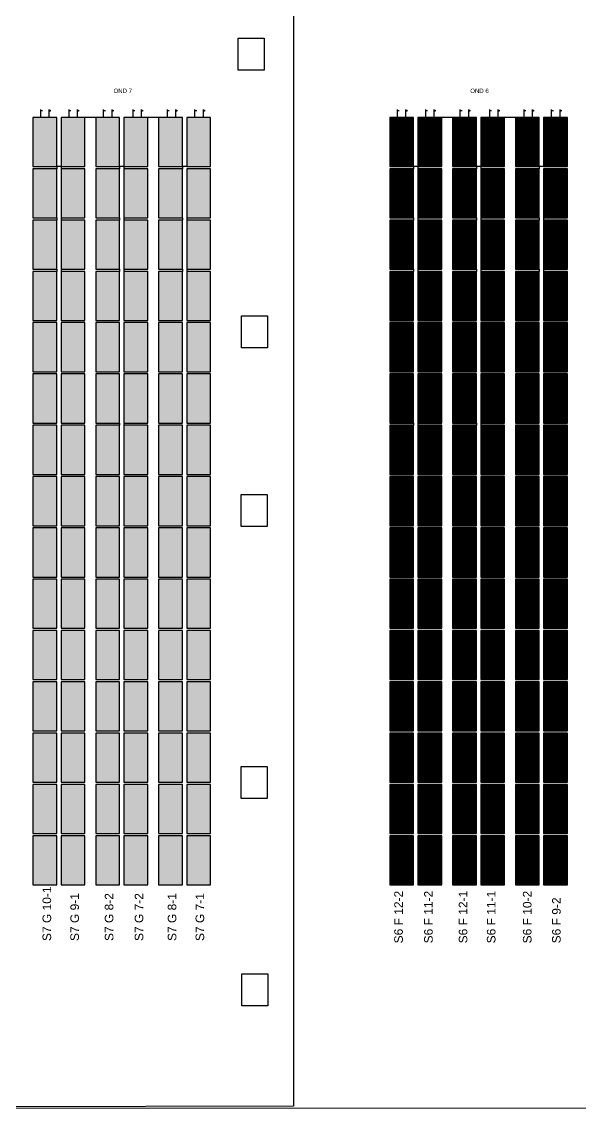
# Model space of a CAD drawing. Header units: inches. Extents: x 38 to 634, y 49 to 167.
# Drawn here: x 285 to 310.8, y 49.8 to 100 of the extents above; entities that cross this region are included whole.
import ezdxf

# ---------------------------------------------------------------- set-up
doc = ezdxf.new("R2010")
doc.units = ezdxf.units.IN
doc.header["$MEASUREMENT"] = 0
doc.styles.get("Standard").update_dxf_attribs({"font": 'arial.ttf'})

msp = doc.modelspace()

# ---------------------------------------------------------------- hatches: boundary and pattern name
at = {"true_color": 0xa953a0}
h = msp.add_hatch(dxfattribs=at)
h.set_pattern_fill('BRICK', color=215)
h.paths.add_polyline_path([(286.616, 95.576), (285.516, 95.576), (285.516, 93.306), (286.616, 93.306)])
h.paths.add_polyline_path([(286.616, 93.206), (285.516, 93.206), (285.516, 90.936), (286.616, 90.936)])
h.paths.add_polyline_path([(286.616, 90.836), (285.516, 90.836), (285.516, 88.566), (286.616, 88.566)])
h.paths.add_polyline_path([(286.616, 88.466), (285.516, 88.466), (285.516, 86.196), (286.616, 86.196)])
h.paths.add_polyline_path([(286.616, 86.096), (285.516, 86.096), (285.516, 83.826), (286.616, 83.826)])
h.paths.add_polyline_path([(286.616, 83.726), (285.516, 83.726), (285.516, 81.456), (286.616, 81.456)])
h.paths.add_polyline_path([(286.616, 81.356), (285.516, 81.356), (285.516, 79.086), (286.616, 79.086)])
h.paths.add_polyline_path([(286.616, 78.986), (285.516, 78.986), (285.516, 76.716), (286.616, 76.716)])
h.paths.add_polyline_path([(286.616, 76.616), (285.516, 76.616), (285.516, 74.346), (286.616, 74.346)])
h.paths.add_polyline_path([(286.616, 74.246), (285.516, 74.246), (285.516, 71.976), (286.616, 71.976)])
h.paths.add_polyline_path([(286.616, 71.876), (285.516, 71.876), (285.516, 69.606), (286.616, 69.606)])
h.paths.add_polyline_path([(286.616, 69.506), (285.516, 69.506), (285.516, 67.236), (286.616, 67.236)])
h.paths.add_polyline_path([(286.616, 67.136), (285.516, 67.136), (285.516, 64.866), (286.616, 64.866)])
h.paths.add_polyline_path([(286.616, 64.766), (285.516, 64.766), (285.516, 62.496), (286.616, 62.496)])
h.paths.add_polyline_path([(286.616, 62.396), (285.516, 62.396), (285.516, 60.126), (286.616, 60.126)])
at = {"true_color": 0xf26722}
h = msp.add_hatch(dxfattribs=at)
h.set_pattern_fill('BRICK', color=30)
h.paths.add_polyline_path([(287.916, 95.576), (286.816, 95.576), (286.816, 93.306), (287.916, 93.306)])
h.paths.add_polyline_path([(287.916, 93.206), (286.816, 93.206), (286.816, 90.936), (287.916, 90.936)])
h.paths.add_polyline_path([(287.916, 90.836), (286.816, 90.836), (286.816, 88.566), (287.916, 88.566)])
h.paths.add_polyline_path([(287.916, 88.466), (286.816, 88.466), (286.816, 86.196), (287.916, 86.196)])
h.paths.add_polyline_path([(287.916, 86.096), (286.816, 86.096), (286.816, 83.826), (287.916, 83.826)])
h.paths.add_polyline_path([(287.916, 83.726), (286.816, 83.726), (286.816, 81.456), (287.916, 81.456)])
h.paths.add_polyline_path([(287.916, 81.356), (286.816, 81.356), (286.816, 79.086), (287.916, 79.086)])
h.paths.add_polyline_path([(287.916, 78.986), (286.816, 78.986), (286.816, 76.716), (287.916, 76.716)])
h.paths.add_polyline_path([(287.916, 76.616), (286.816, 76.616), (286.816, 74.346), (287.916, 74.346)])
h.paths.add_polyline_path([(287.916, 74.246), (286.816, 74.246), (286.816, 71.976), (287.916, 71.976)])
h.paths.add_polyline_path([(287.916, 71.876), (286.816, 71.876), (286.816, 69.606), (287.916, 69.606)])
h.paths.add_polyline_path([(287.916, 69.506), (286.816, 69.506), (286.816, 67.236), (287.916, 67.236)])
h.paths.add_polyline_path([(287.916, 67.136), (286.816, 67.136), (286.816, 64.866), (287.916, 64.866)])
h.paths.add_polyline_path([(287.916, 64.766), (286.816, 64.766), (286.816, 62.496), (287.916, 62.496)])
h.paths.add_polyline_path([(287.916, 62.396), (286.816, 62.396), (286.816, 60.126), (287.916, 60.126)])
at = {"true_color": 0xffffff}
h = msp.add_hatch(dxfattribs=at)
h.set_pattern_fill('BRICK')
h.paths.add_polyline_path([(289.516, 95.576), (288.416, 95.576), (288.416, 93.306), (289.516, 93.306)])
h.paths.add_polyline_path([(289.516, 93.206), (288.416, 93.206), (288.416, 90.936), (289.516, 90.936)])
h.paths.add_polyline_path([(289.516, 90.836), (288.416, 90.836), (288.416, 88.566), (289.516, 88.566)])
h.paths.add_polyline_path([(289.516, 88.466), (288.416, 88.466), (288.416, 86.196), (289.516, 86.196)])
h.paths.add_polyline_path([(289.516, 86.096), (288.416, 86.096), (288.416, 83.826), (289.516, 83.826)])
h.paths.add_polyline_path([(289.516, 83.726), (288.416, 83.726), (288.416, 81.456), (289.516, 81.456)])
h.paths.add_polyline_path([(289.516, 81.356), (288.416, 81.356), (288.416, 79.086), (289.516, 79.086)])
h.paths.add_polyline_path([(289.516, 78.986), (288.416, 78.986), (288.416, 76.716), (289.516, 76.716)])
h.paths.add_polyline_path([(289.516, 76.616), (288.416, 76.616), (288.416, 74.346), (289.516, 74.346)])
h.paths.add_polyline_path([(289.516, 74.246), (288.416, 74.246), (288.416, 71.976), (289.516, 71.976)])
h.paths.add_polyline_path([(289.516, 71.876), (288.416, 71.876), (288.416, 69.606), (289.516, 69.606)])
h.paths.add_polyline_path([(289.516, 69.506), (288.416, 69.506), (288.416, 67.236), (289.516, 67.236)])
h.paths.add_polyline_path([(289.516, 67.136), (288.416, 67.136), (288.416, 64.866), (289.516, 64.866)])
h.paths.add_polyline_path([(289.516, 64.766), (288.416, 64.766), (288.416, 62.496), (289.516, 62.496)])
h.paths.add_polyline_path([(289.516, 62.396), (288.416, 62.396), (288.416, 60.126), (289.516, 60.126)])
at = {"true_color": 0x000000}
h = msp.add_hatch(dxfattribs=at)
h.set_pattern_fill('BRICK', color=18)
h.paths.add_polyline_path([(290.816, 95.576), (289.716, 95.576), (289.716, 93.306), (290.816, 93.306)])
h.paths.add_polyline_path([(290.816, 93.206), (289.716, 93.206), (289.716, 90.936), (290.816, 90.936)])
h.paths.add_polyline_path([(290.816, 90.836), (289.716, 90.836), (289.716, 88.566), (290.816, 88.566)])
h.paths.add_polyline_path([(290.816, 88.466), (289.716, 88.466), (289.716, 86.196), (290.816, 86.196)])
h.paths.add_polyline_path([(290.816, 86.096), (289.716, 86.096), (289.716, 83.826), (290.816, 83.826)])
h.paths.add_polyline_path([(290.816, 83.726), (289.716, 83.726), (289.716, 81.456), (290.816, 81.456)])
h.paths.add_polyline_path([(290.816, 81.356), (289.716, 81.356), (289.716, 79.086), (290.816, 79.086)])
h.paths.add_polyline_path([(290.816, 78.986), (289.716, 78.986), (289.716, 76.716), (290.816, 76.716)])
h.paths.add_polyline_path([(290.816, 76.616), (289.716, 76.616), (289.716, 74.346), (290.816, 74.346)])
h.paths.add_polyline_path([(290.816, 74.246), (289.716, 74.246), (289.716, 71.976), (290.816, 71.976)])
h.paths.add_polyline_path([(290.816, 71.876), (289.716, 71.876), (289.716, 69.606), (290.816, 69.606)])
h.paths.add_polyline_path([(290.816, 69.506), (289.716, 69.506), (289.716, 67.236), (290.816, 67.236)])
h.paths.add_polyline_path([(290.816, 67.136), (289.716, 67.136), (289.716, 64.866), (290.816, 64.866)])
h.paths.add_polyline_path([(290.816, 64.766), (289.716, 64.766), (289.716, 62.496), (290.816, 62.496)])
h.paths.add_polyline_path([(290.816, 62.396), (289.716, 62.396), (289.716, 60.126), (290.816, 60.126)])
at = {"true_color": 0x312852}
h = msp.add_hatch(dxfattribs=at)
h.set_pattern_fill('BRICK', color=189)
h.paths.add_polyline_path([(292.416, 95.576), (291.316, 95.576), (291.316, 93.306), (292.416, 93.306)])
h.paths.add_polyline_path([(292.416, 93.206), (291.316, 93.206), (291.316, 90.936), (292.416, 90.936)])
h.paths.add_polyline_path([(292.416, 90.836), (291.316, 90.836), (291.316, 88.566), (292.416, 88.566)])
h.paths.add_polyline_path([(292.416, 88.466), (291.316, 88.466), (291.316, 86.196), (292.416, 86.196)])
h.paths.add_polyline_path([(292.416, 86.096), (291.316, 86.096), (291.316, 83.826), (292.416, 83.826)])
h.paths.add_polyline_path([(292.416, 83.726), (291.316, 83.726), (291.316, 81.456), (292.416, 81.456)])
h.paths.add_polyline_path([(292.416, 81.356), (291.316, 81.356), (291.316, 79.086), (292.416, 79.086)])
h.paths.add_polyline_path([(292.416, 78.986), (291.316, 78.986), (291.316, 76.716), (292.416, 76.716)])
h.paths.add_polyline_path([(292.416, 76.616), (291.316, 76.616), (291.316, 74.346), (292.416, 74.346)])
h.paths.add_polyline_path([(292.416, 74.246), (291.316, 74.246), (291.316, 71.976), (292.416, 71.976)])
h.paths.add_polyline_path([(292.416, 71.876), (291.316, 71.876), (291.316, 69.606), (292.416, 69.606)])
h.paths.add_polyline_path([(292.416, 69.506), (291.316, 69.506), (291.316, 67.236), (292.416, 67.236)])
h.paths.add_polyline_path([(292.416, 67.136), (291.316, 67.136), (291.316, 64.866), (292.416, 64.866)])
h.paths.add_polyline_path([(292.416, 64.766), (291.316, 64.766), (291.316, 62.496), (292.416, 62.496)])
h.paths.add_polyline_path([(292.416, 62.396), (291.316, 62.396), (291.316, 60.126), (292.416, 60.126)])
at = {"true_color": 0xcecce6}
h = msp.add_hatch(dxfattribs=at)
h.set_pattern_fill('BRICK', color=254)
h.paths.add_polyline_path([(293.716, 95.576), (292.616, 95.576), (292.616, 93.306), (293.716, 93.306)])
h.paths.add_polyline_path([(293.716, 93.206), (292.616, 93.206), (292.616, 90.936), (293.716, 90.936)])
h.paths.add_polyline_path([(293.716, 90.836), (292.616, 90.836), (292.616, 88.566), (293.716, 88.566)])
h.paths.add_polyline_path([(293.716, 88.466), (292.616, 88.466), (292.616, 86.196), (293.716, 86.196)])
h.paths.add_polyline_path([(293.716, 86.096), (292.616, 86.096), (292.616, 83.826), (293.716, 83.826)])
h.paths.add_polyline_path([(293.716, 83.726), (292.616, 83.726), (292.616, 81.456), (293.716, 81.456)])
h.paths.add_polyline_path([(293.716, 81.356), (292.616, 81.356), (292.616, 79.086), (293.716, 79.086)])
h.paths.add_polyline_path([(293.716, 78.986), (292.616, 78.986), (292.616, 76.716), (293.716, 76.716)])
h.paths.add_polyline_path([(293.716, 76.616), (292.616, 76.616), (292.616, 74.346), (293.716, 74.346)])
h.paths.add_polyline_path([(293.716, 74.246), (292.616, 74.246), (292.616, 71.976), (293.716, 71.976)])
h.paths.add_polyline_path([(293.716, 71.876), (292.616, 71.876), (292.616, 69.606), (293.716, 69.606)])
h.paths.add_polyline_path([(293.716, 69.506), (292.616, 69.506), (292.616, 67.236), (293.716, 67.236)])
h.paths.add_polyline_path([(293.716, 67.136), (292.616, 67.136), (292.616, 64.866), (293.716, 64.866)])
h.paths.add_polyline_path([(293.716, 64.766), (292.616, 64.766), (292.616, 62.496), (293.716, 62.496)])
h.paths.add_polyline_path([(293.716, 62.396), (292.616, 62.396), (292.616, 60.126), (293.716, 60.126)])
h = msp.add_hatch()
h.set_pattern_fill('GRATE', color=4)
h.paths.add_polyline_path([(303.078, 95.576), (301.978, 95.576), (301.978, 93.306), (303.078, 93.306)])
h.paths.add_polyline_path([(303.078, 93.206), (301.978, 93.206), (301.978, 90.936), (303.078, 90.936)])
h.paths.add_polyline_path([(303.078, 90.836), (301.978, 90.836), (301.978, 88.566), (303.078, 88.566)])
h.paths.add_polyline_path([(303.078, 88.466), (301.978, 88.466), (301.978, 86.196), (303.078, 86.196)])
h.paths.add_polyline_path([(303.078, 86.096), (301.978, 86.096), (301.978, 83.826), (303.078, 83.826)])
h.paths.add_polyline_path([(303.078, 83.726), (301.978, 83.726), (301.978, 81.456), (303.078, 81.456)])
h.paths.add_polyline_path([(303.078, 81.356), (301.978, 81.356), (301.978, 79.086), (303.078, 79.086)])
h.paths.add_polyline_path([(303.078, 78.986), (301.978, 78.986), (301.978, 76.716), (303.078, 76.716)])
h.paths.add_polyline_path([(303.078, 76.616), (301.978, 76.616), (301.978, 74.346), (303.078, 74.346)])
h.paths.add_polyline_path([(303.078, 74.246), (301.978, 74.246), (301.978, 71.976), (303.078, 71.976)])
h.paths.add_polyline_path([(303.078, 71.876), (301.978, 71.876), (301.978, 69.606), (303.078, 69.606)])
h.paths.add_polyline_path([(303.078, 69.506), (301.978, 69.506), (301.978, 67.236), (303.078, 67.236)])
h.paths.add_polyline_path([(303.078, 67.136), (301.978, 67.136), (301.978, 64.866), (303.078, 64.866)])
h.paths.add_polyline_path([(303.078, 64.766), (301.978, 64.766), (301.978, 62.496), (303.078, 62.496)])
h.paths.add_polyline_path([(303.078, 62.396), (301.978, 62.396), (301.978, 60.126), (303.078, 60.126)])
at = {"true_color": 0x22346e}
h = msp.add_hatch(dxfattribs=at)
h.set_pattern_fill('GRATE', color=159)
h.paths.add_polyline_path([(304.378, 95.576), (303.278, 95.576), (303.278, 93.306), (304.378, 93.306)])
h.paths.add_polyline_path([(304.378, 93.206), (303.278, 93.206), (303.278, 90.936), (304.378, 90.936)])
h.paths.add_polyline_path([(304.378, 90.836), (303.278, 90.836), (303.278, 88.566), (304.378, 88.566)])
h.paths.add_polyline_path([(304.378, 88.466), (303.278, 88.466), (303.278, 86.196), (304.378, 86.196)])
h.paths.add_polyline_path([(304.378, 86.096), (303.278, 86.096), (303.278, 83.826), (304.378, 83.826)])
h.paths.add_polyline_path([(304.378, 83.726), (303.278, 83.726), (303.278, 81.456), (304.378, 81.456)])
h.paths.add_polyline_path([(304.378, 81.356), (303.278, 81.356), (303.278, 79.086), (304.378, 79.086)])
h.paths.add_polyline_path([(304.378, 78.986), (303.278, 78.986), (303.278, 76.716), (304.378, 76.716)])
h.paths.add_polyline_path([(304.378, 76.616), (303.278, 76.616), (303.278, 74.346), (304.378, 74.346)])
h.paths.add_polyline_path([(304.378, 74.246), (303.278, 74.246), (303.278, 71.976), (304.378, 71.976)])
h.paths.add_polyline_path([(304.378, 71.876), (303.278, 71.876), (303.278, 69.606), (304.378, 69.606)])
h.paths.add_polyline_path([(304.378, 69.506), (303.278, 69.506), (303.278, 67.236), (304.378, 67.236)])
h.paths.add_polyline_path([(304.378, 67.136), (303.278, 67.136), (303.278, 64.866), (304.378, 64.866)])
h.paths.add_polyline_path([(304.378, 64.766), (303.278, 64.766), (303.278, 62.496), (304.378, 62.496)])
h.paths.add_polyline_path([(304.378, 62.396), (303.278, 62.396), (303.278, 60.126), (304.378, 60.126)])
at = {"true_color": 0xedee99}
h = msp.add_hatch(dxfattribs=at)
h.set_pattern_fill('GRATE', color=61)
h.paths.add_polyline_path([(305.978, 95.576), (304.878, 95.576), (304.878, 93.306), (305.978, 93.306)])
h.paths.add_polyline_path([(305.978, 93.206), (304.878, 93.206), (304.878, 90.936), (305.978, 90.936)])
h.paths.add_polyline_path([(305.978, 90.836), (304.878, 90.836), (304.878, 88.566), (305.978, 88.566)])
h.paths.add_polyline_path([(305.978, 88.466), (304.878, 88.466), (304.878, 86.196), (305.978, 86.196)])
h.paths.add_polyline_path([(305.978, 86.096), (304.878, 86.096), (304.878, 83.826), (305.978, 83.826)])
h.paths.add_polyline_path([(305.978, 83.726), (304.878, 83.726), (304.878, 81.456), (305.978, 81.456)])
h.paths.add_polyline_path([(305.978, 81.356), (304.878, 81.356), (304.878, 79.086), (305.978, 79.086)])
h.paths.add_polyline_path([(305.978, 78.986), (304.878, 78.986), (304.878, 76.716), (305.978, 76.716)])
h.paths.add_polyline_path([(305.978, 76.616), (304.878, 76.616), (304.878, 74.346), (305.978, 74.346)])
h.paths.add_polyline_path([(305.978, 74.246), (304.878, 74.246), (304.878, 71.976), (305.978, 71.976)])
h.paths.add_polyline_path([(305.978, 71.876), (304.878, 71.876), (304.878, 69.606), (305.978, 69.606)])
h.paths.add_polyline_path([(305.978, 69.506), (304.878, 69.506), (304.878, 67.236), (305.978, 67.236)])
h.paths.add_polyline_path([(305.978, 67.136), (304.878, 67.136), (304.878, 64.866), (305.978, 64.866)])
h.paths.add_polyline_path([(305.978, 64.766), (304.878, 64.766), (304.878, 62.496), (305.978, 62.496)])
h.paths.add_polyline_path([(305.978, 62.396), (304.878, 62.396), (304.878, 60.126), (305.978, 60.126)])
at = {"true_color": 0x727430}
h = msp.add_hatch(dxfattribs=at)
h.set_pattern_fill('GRATE', color=67)
h.paths.add_polyline_path([(307.278, 95.576), (306.178, 95.576), (306.178, 93.306), (307.278, 93.306)])
h.paths.add_polyline_path([(307.278, 93.206), (306.178, 93.206), (306.178, 90.936), (307.278, 90.936)])
h.paths.add_polyline_path([(307.278, 90.836), (306.178, 90.836), (306.178, 88.566), (307.278, 88.566)])
h.paths.add_polyline_path([(307.278, 88.466), (306.178, 88.466), (306.178, 86.196), (307.278, 86.196)])
h.paths.add_polyline_path([(307.278, 86.096), (306.178, 86.096), (306.178, 83.826), (307.278, 83.826)])
h.paths.add_polyline_path([(307.278, 83.726), (306.178, 83.726), (306.178, 81.456), (307.278, 81.456)])
h.paths.add_polyline_path([(307.278, 81.356), (306.178, 81.356), (306.178, 79.086), (307.278, 79.086)])
h.paths.add_polyline_path([(307.278, 78.986), (306.178, 78.986), (306.178, 76.716), (307.278, 76.716)])
h.paths.add_polyline_path([(307.278, 76.616), (306.178, 76.616), (306.178, 74.346), (307.278, 74.346)])
h.paths.add_polyline_path([(307.278, 74.246), (306.178, 74.246), (306.178, 71.976), (307.278, 71.976)])
h.paths.add_polyline_path([(307.278, 71.876), (306.178, 71.876), (306.178, 69.606), (307.278, 69.606)])
h.paths.add_polyline_path([(307.278, 69.506), (306.178, 69.506), (306.178, 67.236), (307.278, 67.236)])
h.paths.add_polyline_path([(307.278, 67.136), (306.178, 67.136), (306.178, 64.866), (307.278, 64.866)])
h.paths.add_polyline_path([(307.278, 64.766), (306.178, 64.766), (306.178, 62.496), (307.278, 62.496)])
h.paths.add_polyline_path([(307.278, 62.396), (306.178, 62.396), (306.178, 60.126), (307.278, 60.126)])
at = {"true_color": 0x636466}
h = msp.add_hatch(dxfattribs=at)
h.set_pattern_fill('GRATE', color=251)
h.paths.add_polyline_path([(308.878, 95.576), (307.778, 95.576), (307.778, 93.306), (308.878, 93.306)])
h.paths.add_polyline_path([(308.878, 93.206), (307.778, 93.206), (307.778, 90.936), (308.878, 90.936)])
h.paths.add_polyline_path([(308.878, 90.836), (307.778, 90.836), (307.778, 88.566), (308.878, 88.566)])
h.paths.add_polyline_path([(308.878, 88.466), (307.778, 88.466), (307.778, 86.196), (308.878, 86.196)])
h.paths.add_polyline_path([(308.878, 86.096), (307.778, 86.096), (307.778, 83.826), (308.878, 83.826)])
h.paths.add_polyline_path([(308.878, 83.726), (307.778, 83.726), (307.778, 81.456), (308.878, 81.456)])
h.paths.add_polyline_path([(308.878, 81.356), (307.778, 81.356), (307.778, 79.086), (308.878, 79.086)])
h.paths.add_polyline_path([(308.878, 78.986), (307.778, 78.986), (307.778, 76.716), (308.878, 76.716)])
h.paths.add_polyline_path([(308.878, 76.616), (307.778, 76.616), (307.778, 74.346), (308.878, 74.346)])
h.paths.add_polyline_path([(308.878, 74.246), (307.778, 74.246), (307.778, 71.976), (308.878, 71.976)])
h.paths.add_polyline_path([(308.878, 71.876), (307.778, 71.876), (307.778, 69.606), (308.878, 69.606)])
h.paths.add_polyline_path([(308.878, 69.506), (307.778, 69.506), (307.778, 67.236), (308.878, 67.236)])
h.paths.add_polyline_path([(308.878, 67.136), (307.778, 67.136), (307.778, 64.866), (308.878, 64.866)])
h.paths.add_polyline_path([(308.878, 64.766), (307.778, 64.766), (307.778, 62.496), (308.878, 62.496)])
h.paths.add_polyline_path([(308.878, 62.396), (307.778, 62.396), (307.778, 60.126), (308.878, 60.126)])
h = msp.add_hatch()
h.set_pattern_fill('GRATE', color=9)
h.paths.add_polyline_path([(310.178, 95.576), (309.078, 95.576), (309.078, 93.306), (310.178, 93.306)])
h.paths.add_polyline_path([(310.178, 93.206), (309.078, 93.206), (309.078, 90.936), (310.178, 90.936)])
h.paths.add_polyline_path([(310.178, 90.836), (309.078, 90.836), (309.078, 88.566), (310.178, 88.566)])
h.paths.add_polyline_path([(310.178, 88.466), (309.078, 88.466), (309.078, 86.196), (310.178, 86.196)])
h.paths.add_polyline_path([(310.178, 86.096), (309.078, 86.096), (309.078, 83.826), (310.178, 83.826)])
h.paths.add_polyline_path([(310.178, 83.726), (309.078, 83.726), (309.078, 81.456), (310.178, 81.456)])
h.paths.add_polyline_path([(310.178, 81.356), (309.078, 81.356), (309.078, 79.086), (310.178, 79.086)])
h.paths.add_polyline_path([(310.178, 78.986), (309.078, 78.986), (309.078, 76.716), (310.178, 76.716)])
h.paths.add_polyline_path([(310.178, 76.616), (309.078, 76.616), (309.078, 74.346), (310.178, 74.346)])
h.paths.add_polyline_path([(310.178, 74.246), (309.078, 74.246), (309.078, 71.976), (310.178, 71.976)])
h.paths.add_polyline_path([(310.178, 71.876), (309.078, 71.876), (309.078, 69.606), (310.178, 69.606)])
h.paths.add_polyline_path([(310.178, 69.506), (309.078, 69.506), (309.078, 67.236), (310.178, 67.236)])
h.paths.add_polyline_path([(310.178, 67.136), (309.078, 67.136), (309.078, 64.866), (310.178, 64.866)])
h.paths.add_polyline_path([(310.178, 64.766), (309.078, 64.766), (309.078, 62.496), (310.178, 62.496)])
h.paths.add_polyline_path([(310.178, 62.396), (309.078, 62.396), (309.078, 60.126), (310.178, 60.126)])

# ---------------------------------------------------------------- linework, layer by layer
for p, q in [((297.536, 154.62), (297.536, 49.896)), ((294.993, 99.237), (296.193, 99.237)), ((294.993, 97.757), (294.993, 99.237)), ((296.193, 99.237), (296.193, 98.957)), ((296.193, 98.957), (296.193, 98.957)), ((296.193, 98.957), (296.193, 97.757)), ((296.193, 97.757), (294.993, 97.757)), ((285.958, 95.886), (285.878, 95.886)), ((286.343, 95.886), (286.264, 95.886)), ((286.303, 95.846), (286.303, 95.925)), ((287.263, 95.886), (287.183, 95.886)), ((287.648, 95.886), (287.568, 95.886)), ((287.608, 95.846), (287.608, 95.925)), ((288.416, 95.576), (287.916, 95.576)), ((288.859, 95.886), (288.779, 95.886)), ((289.244, 95.886), (289.164, 95.886)), ((289.204, 95.846), (289.204, 95.925)), ((290.216, 95.886), (290.136, 95.886)), ((290.601, 95.886), (290.522, 95.886)), ((290.561, 95.846), (290.561, 95.925)), ((291.316, 95.576), (290.816, 95.576)), ((291.799, 95.886), (291.719, 95.886)), ((292.184, 95.886), (292.105, 95.886)), ((292.144, 95.846), (292.144, 95.925)), ((293.071, 95.886), (292.991, 95.886)), ((293.456, 95.886), (293.377, 95.886)), ((293.417, 95.846), (293.417, 95.925)), ((302.42, 95.886), (302.34, 95.886)), ((302.805, 95.886), (302.725, 95.886)), ((302.765, 95.846), (302.765, 95.925)), ((303.725, 95.886), (303.645, 95.886)), ((304.11, 95.886), (304.03, 95.886)), ((304.07, 95.846), (304.07, 95.925)), ((304.878, 95.576), (304.378, 95.576)), ((305.32, 95.886), (305.241, 95.886)), ((305.706, 95.886), (305.626, 95.886)), ((305.666, 95.846), (305.666, 95.925)), ((306.678, 95.886), (306.598, 95.886)), ((307.063, 95.886), (306.983, 95.886)), ((307.023, 95.846), (307.023, 95.925)), ((307.778, 95.576), (307.278, 95.576)), ((308.261, 95.886), (308.181, 95.886)), ((308.646, 95.886), (308.566, 95.886)), ((308.606, 95.846), (308.606, 95.925)), ((309.533, 95.886), (309.453, 95.886)), ((309.918, 95.886), (309.838, 95.886)), ((309.878, 95.846), (309.878, 95.925)), ((286.816, 93.306), (286.616, 93.306)), ((286.616, 93.306), (286.616, 93.206)), ((286.816, 93.306), (286.816, 93.206)), ((289.716, 93.306), (289.516, 93.306)), ((289.516, 93.306), (289.516, 93.206)), ((289.716, 93.306), (289.716, 93.206)), ((292.616, 93.306), (292.416, 93.306)), ((292.416, 93.306), (292.416, 93.206)), ((303.278, 93.306), (303.078, 93.306)), ((303.078, 93.306), (303.078, 93.206)), ((303.278, 93.306), (303.278, 93.206)), ((306.178, 93.306), (305.978, 93.306)), ((305.978, 93.306), (305.978, 93.206)), ((306.178, 93.306), (306.178, 93.206)), ((309.078, 93.306), (308.878, 93.306)), ((308.878, 93.306), (308.878, 93.206)), ((286.616, 90.936), (286.616, 90.836)), ((286.816, 90.936), (286.816, 90.836)), ((289.516, 90.936), (289.516, 90.836)), ((289.716, 90.936), (289.716, 90.836)), ((292.416, 90.936), (292.416, 90.836)), ((292.616, 90.936), (292.616, 90.836)), ((303.078, 90.936), (303.078, 90.836)), ((303.278, 90.936), (303.278, 90.836)), ((305.978, 90.936), (305.978, 90.836)), ((306.178, 90.936), (306.178, 90.836)), ((308.878, 90.936), (308.878, 90.836)), ((309.078, 90.936), (309.078, 90.836)), ((286.616, 88.566), (286.616, 88.466)), ((286.816, 88.566), (286.816, 88.466)), ((289.516, 88.566), (289.516, 88.466)), ((289.716, 88.566), (289.716, 88.466)), ((292.416, 88.566), (292.416, 88.466)), ((292.616, 88.566), (292.616, 88.466)), ((303.078, 88.566), (303.078, 88.466)), ((303.278, 88.566), (303.278, 88.466)), ((305.978, 88.566), (305.978, 88.466)), ((306.178, 88.566), (306.178, 88.466)), ((308.878, 88.566), (308.878, 88.466)), ((309.078, 88.566), (309.078, 88.466)), ((295.132, 86.412), (296.332, 86.412)), ((295.132, 84.932), (295.132, 86.412)), ((296.332, 86.412), (296.332, 86.132)), ((296.332, 86.132), (296.332, 86.132)), ((296.332, 86.132), (296.332, 84.932)), ((296.332, 84.932), (295.132, 84.932)), ((289.516, 81.456), (289.516, 81.356)), ((289.716, 81.456), (289.716, 81.356)), ((303.078, 81.456), (303.078, 81.356)), ((303.278, 81.456), (303.278, 81.356)), ((305.978, 81.456), (305.978, 81.356)), ((306.178, 81.456), (306.178, 81.356)), ((295.128, 78.153), (296.328, 78.153)), ((295.128, 76.673), (295.128, 78.153)), ((296.328, 78.153), (296.328, 77.873)), ((296.328, 77.873), (296.328, 77.873)), ((296.328, 77.873), (296.328, 76.673)), ((296.328, 76.673), (295.128, 76.673)), ((295.124, 65.601), (296.324, 65.601)), ((295.124, 64.121), (295.124, 65.601)), ((296.324, 65.601), (296.324, 65.321)), ((296.324, 65.321), (296.324, 65.321)), ((296.324, 65.321), (296.324, 64.121)), ((296.324, 64.121), (295.124, 64.121)), ((295.159, 56.022), (296.359, 56.022)), ((295.159, 54.542), (295.159, 56.022)), ((296.359, 56.022), (296.359, 55.742)), ((296.359, 55.742), (296.359, 55.742)), ((296.359, 55.742), (296.359, 54.542)), ((296.359, 54.542), (295.159, 54.542)), ((297.536, 49.896), (259.425, 49.836)), ((347.1, 49.761), (259.425, 49.836))]:
    msp.add_line(p, q)
at = {"color": 1}
for p, q in [((285.861, 95.942), (285.861, 95.576)), ((287.166, 95.942), (287.166, 95.576)), ((288.762, 95.942), (288.762, 95.576)), ((290.119, 95.942), (290.119, 95.576)), ((291.702, 95.942), (291.702, 95.576)), ((292.974, 95.942), (292.974, 95.576)), ((302.323, 95.942), (302.323, 95.576)), ((303.628, 95.942), (303.628, 95.576)), ((305.223, 95.942), (305.223, 95.576)), ((306.581, 95.942), (306.581, 95.576)), ((308.164, 95.942), (308.164, 95.576)), ((309.436, 95.942), (309.436, 95.576))]:
    msp.add_line(p, q, dxfattribs=at)
at = {"color": 5}
for p, q in [((286.252, 95.942), (286.252, 95.576)), ((287.557, 95.942), (287.557, 95.576)), ((289.153, 95.942), (289.153, 95.576)), ((290.51, 95.942), (290.51, 95.576)), ((292.093, 95.942), (292.093, 95.576)), ((293.365, 95.942), (293.365, 95.576)), ((302.714, 95.942), (302.714, 95.576)), ((304.019, 95.942), (304.019, 95.576)), ((305.614, 95.942), (305.614, 95.576)), ((306.972, 95.942), (306.972, 95.576)), ((308.555, 95.942), (308.555, 95.576)), ((309.827, 95.942), (309.827, 95.576))]:
    msp.add_line(p, q, dxfattribs=at)
for points in [[(285.516, 93.306), (286.616, 93.306), (286.616, 95.576), (285.516, 95.576)], [(286.816, 93.306), (287.916, 93.306), (287.916, 95.576), (286.816, 95.576)], [(288.416, 93.306), (289.516, 93.306), (289.516, 95.576), (288.416, 95.576)], [(289.716, 93.306), (290.816, 93.306), (290.816, 95.576), (289.716, 95.576)], [(291.316, 93.306), (292.416, 93.306), (292.416, 95.576), (291.316, 95.576)], [(292.616, 93.306), (293.716, 93.306), (293.716, 95.576), (292.616, 95.576)], [(301.978, 93.306), (303.078, 93.306), (303.078, 95.576), (301.978, 95.576)], [(303.278, 93.306), (304.378, 93.306), (304.378, 95.576), (303.278, 95.576)], [(304.878, 93.306), (305.978, 93.306), (305.978, 95.576), (304.878, 95.576)], [(306.178, 93.306), (307.278, 93.306), (307.278, 95.576), (306.178, 95.576)], [(307.778, 93.306), (308.878, 93.306), (308.878, 95.576), (307.778, 95.576)], [(309.078, 93.306), (310.178, 93.306), (310.178, 95.576), (309.078, 95.576)], [(285.516, 90.936), (286.616, 90.936), (286.616, 93.206), (285.516, 93.206)], [(286.816, 90.936), (287.916, 90.936), (287.916, 93.206), (286.816, 93.206)], [(288.416, 90.936), (289.516, 90.936), (289.516, 93.206), (288.416, 93.206)], [(289.716, 90.936), (290.816, 90.936), (290.816, 93.206), (289.716, 93.206)], [(291.316, 90.936), (292.416, 90.936), (292.416, 93.206), (291.316, 93.206)], [(292.616, 90.936), (293.716, 90.936), (293.716, 93.206), (292.616, 93.206)], [(301.978, 90.936), (303.078, 90.936), (303.078, 93.206), (301.978, 93.206)], [(303.278, 90.936), (304.378, 90.936), (304.378, 93.206), (303.278, 93.206)], [(304.878, 90.936), (305.978, 90.936), (305.978, 93.206), (304.878, 93.206)], [(306.178, 90.936), (307.278, 90.936), (307.278, 93.206), (306.178, 93.206)], [(307.778, 90.936), (308.878, 90.936), (308.878, 93.206), (307.778, 93.206)], [(309.078, 90.936), (310.178, 90.936), (310.178, 93.206), (309.078, 93.206)], [(285.516, 88.566), (286.616, 88.566), (286.616, 90.836), (285.516, 90.836)], [(286.816, 88.566), (287.916, 88.566), (287.916, 90.836), (286.816, 90.836)], [(288.416, 88.566), (289.516, 88.566), (289.516, 90.836), (288.416, 90.836)], [(289.716, 88.566), (290.816, 88.566), (290.816, 90.836), (289.716, 90.836)], [(291.316, 88.566), (292.416, 88.566), (292.416, 90.836), (291.316, 90.836)], [(292.616, 88.566), (293.716, 88.566), (293.716, 90.836), (292.616, 90.836)], [(301.978, 88.566), (303.078, 88.566), (303.078, 90.836), (301.978, 90.836)], [(303.278, 88.566), (304.378, 88.566), (304.378, 90.836), (303.278, 90.836)], [(304.878, 88.566), (305.978, 88.566), (305.978, 90.836), (304.878, 90.836)], [(306.178, 88.566), (307.278, 88.566), (307.278, 90.836), (306.178, 90.836)], [(307.778, 88.566), (308.878, 88.566), (308.878, 90.836), (307.778, 90.836)], [(309.078, 88.566), (310.178, 88.566), (310.178, 90.836), (309.078, 90.836)], [(285.516, 86.196), (286.616, 86.196), (286.616, 88.466), (285.516, 88.466)], [(286.816, 86.196), (287.916, 86.196), (287.916, 88.466), (286.816, 88.466)], [(288.416, 86.196), (289.516, 86.196), (289.516, 88.466), (288.416, 88.466)], [(289.716, 86.196), (290.816, 86.196), (290.816, 88.466), (289.716, 88.466)], [(291.316, 86.196), (292.416, 86.196), (292.416, 88.466), (291.316, 88.466)], [(292.616, 86.196), (293.716, 86.196), (293.716, 88.466), (292.616, 88.466)], [(301.978, 86.196), (303.078, 86.196), (303.078, 88.466), (301.978, 88.466)], [(303.278, 86.196), (304.378, 86.196), (304.378, 88.466), (303.278, 88.466)], [(304.878, 86.196), (305.978, 86.196), (305.978, 88.466), (304.878, 88.466)], [(306.178, 86.196), (307.278, 86.196), (307.278, 88.466), (306.178, 88.466)], [(307.778, 86.196), (308.878, 86.196), (308.878, 88.466), (307.778, 88.466)], [(309.078, 86.196), (310.178, 86.196), (310.178, 88.466), (309.078, 88.466)], [(285.516, 83.826), (286.616, 83.826), (286.616, 86.096), (285.516, 86.096)], [(286.816, 83.826), (287.916, 83.826), (287.916, 86.096), (286.816, 86.096)], [(288.416, 83.826), (289.516, 83.826), (289.516, 86.096), (288.416, 86.096)], [(289.716, 83.826), (290.816, 83.826), (290.816, 86.096), (289.716, 86.096)], [(291.316, 83.826), (292.416, 83.826), (292.416, 86.096), (291.316, 86.096)], [(292.616, 83.826), (293.716, 83.826), (293.716, 86.096), (292.616, 86.096)], [(301.978, 83.826), (303.078, 83.826), (303.078, 86.096), (301.978, 86.096)], [(303.278, 83.826), (304.378, 83.826), (304.378, 86.096), (303.278, 86.096)], [(304.878, 83.826), (305.978, 83.826), (305.978, 86.096), (304.878, 86.096)], [(306.178, 83.826), (307.278, 83.826), (307.278, 86.096), (306.178, 86.096)], [(307.778, 83.826), (308.878, 83.826), (308.878, 86.096), (307.778, 86.096)], [(309.078, 83.826), (310.178, 83.826), (310.178, 86.096), (309.078, 86.096)], [(285.516, 81.456), (286.616, 81.456), (286.616, 83.726), (285.516, 83.726)], [(286.816, 81.456), (287.916, 81.456), (287.916, 83.726), (286.816, 83.726)], [(288.416, 81.456), (289.516, 81.456), (289.516, 83.726), (288.416, 83.726)], [(289.716, 81.456), (290.816, 81.456), (290.816, 83.726), (289.716, 83.726)], [(291.316, 81.456), (292.416, 81.456), (292.416, 83.726), (291.316, 83.726)], [(292.616, 81.456), (293.716, 81.456), (293.716, 83.726), (292.616, 83.726)], [(301.978, 81.456), (303.078, 81.456), (303.078, 83.726), (301.978, 83.726)], [(303.278, 81.456), (304.378, 81.456), (304.378, 83.726), (303.278, 83.726)], [(304.878, 81.456), (305.978, 81.456), (305.978, 83.726), (304.878, 83.726)], [(306.178, 81.456), (307.278, 81.456), (307.278, 83.726), (306.178, 83.726)], [(307.778, 81.456), (308.878, 81.456), (308.878, 83.726), (307.778, 83.726)], [(309.078, 81.456), (310.178, 81.456), (310.178, 83.726), (309.078, 83.726)], [(285.516, 79.086), (286.616, 79.086), (286.616, 81.356), (285.516, 81.356)], [(286.816, 79.086), (287.916, 79.086), (287.916, 81.356), (286.816, 81.356)], [(288.416, 79.086), (289.516, 79.086), (289.516, 81.356), (288.416, 81.356)], [(289.716, 79.086), (290.816, 79.086), (290.816, 81.356), (289.716, 81.356)], [(291.316, 79.086), (292.416, 79.086), (292.416, 81.356), (291.316, 81.356)], [(292.616, 79.086), (293.716, 79.086), (293.716, 81.356), (292.616, 81.356)], [(301.978, 79.086), (303.078, 79.086), (303.078, 81.356), (301.978, 81.356)], [(303.278, 79.086), (304.378, 79.086), (304.378, 81.356), (303.278, 81.356)], [(304.878, 79.086), (305.978, 79.086), (305.978, 81.356), (304.878, 81.356)], [(306.178, 79.086), (307.278, 79.086), (307.278, 81.356), (306.178, 81.356)], [(307.778, 79.086), (308.878, 79.086), (308.878, 81.356), (307.778, 81.356)], [(309.078, 79.086), (310.178, 79.086), (310.178, 81.356), (309.078, 81.356)], [(285.516, 76.716), (286.616, 76.716), (286.616, 78.986), (285.516, 78.986)], [(286.816, 76.716), (287.916, 76.716), (287.916, 78.986), (286.816, 78.986)], [(288.416, 76.716), (289.516, 76.716), (289.516, 78.986), (288.416, 78.986)], [(289.716, 76.716), (290.816, 76.716), (290.816, 78.986), (289.716, 78.986)], [(291.316, 76.716), (292.416, 76.716), (292.416, 78.986), (291.316, 78.986)], [(292.616, 76.716), (293.716, 76.716), (293.716, 78.986), (292.616, 78.986)], [(301.978, 76.716), (303.078, 76.716), (303.078, 78.986), (301.978, 78.986)], [(303.278, 76.716), (304.378, 76.716), (304.378, 78.986), (303.278, 78.986)], [(304.878, 76.716), (305.978, 76.716), (305.978, 78.986), (304.878, 78.986)], [(306.178, 76.716), (307.278, 76.716), (307.278, 78.986), (306.178, 78.986)], [(307.778, 76.716), (308.878, 76.716), (308.878, 78.986), (307.778, 78.986)], [(309.078, 76.716), (310.178, 76.716), (310.178, 78.986), (309.078, 78.986)], [(285.516, 74.346), (286.616, 74.346), (286.616, 76.616), (285.516, 76.616)], [(286.816, 74.346), (287.916, 74.346), (287.916, 76.616), (286.816, 76.616)], [(288.416, 74.346), (289.516, 74.346), (289.516, 76.616), (288.416, 76.616)], [(289.716, 74.346), (290.816, 74.346), (290.816, 76.616), (289.716, 76.616)], [(291.316, 74.346), (292.416, 74.346), (292.416, 76.616), (291.316, 76.616)], [(292.616, 74.346), (293.716, 74.346), (293.716, 76.616), (292.616, 76.616)], [(301.978, 74.346), (303.078, 74.346), (303.078, 76.616), (301.978, 76.616)], [(303.278, 74.346), (304.378, 74.346), (304.378, 76.616), (303.278, 76.616)], [(304.878, 74.346), (305.978, 74.346), (305.978, 76.616), (304.878, 76.616)], [(306.178, 74.346), (307.278, 74.346), (307.278, 76.616), (306.178, 76.616)], [(307.778, 74.346), (308.878, 74.346), (308.878, 76.616), (307.778, 76.616)], [(309.078, 74.346), (310.178, 74.346), (310.178, 76.616), (309.078, 76.616)], [(285.516, 71.976), (286.616, 71.976), (286.616, 74.246), (285.516, 74.246)], [(286.816, 71.976), (287.916, 71.976), (287.916, 74.246), (286.816, 74.246)], [(288.416, 71.976), (289.516, 71.976), (289.516, 74.246), (288.416, 74.246)], [(289.716, 71.976), (290.816, 71.976), (290.816, 74.246), (289.716, 74.246)], [(291.316, 71.976), (292.416, 71.976), (292.416, 74.246), (291.316, 74.246)], [(292.616, 71.976), (293.716, 71.976), (293.716, 74.246), (292.616, 74.246)], [(301.978, 71.976), (303.078, 71.976), (303.078, 74.246), (301.978, 74.246)], [(303.278, 71.976), (304.378, 71.976), (304.378, 74.246), (303.278, 74.246)], [(304.878, 71.976), (305.978, 71.976), (305.978, 74.246), (304.878, 74.246)], [(306.178, 71.976), (307.278, 71.976), (307.278, 74.246), (306.178, 74.246)], [(307.778, 71.976), (308.878, 71.976), (308.878, 74.246), (307.778, 74.246)], [(309.078, 71.976), (310.178, 71.976), (310.178, 74.246), (309.078, 74.246)], [(285.516, 69.606), (286.616, 69.606), (286.616, 71.876), (285.516, 71.876)], [(286.816, 69.606), (287.916, 69.606), (287.916, 71.876), (286.816, 71.876)], [(288.416, 69.606), (289.516, 69.606), (289.516, 71.876), (288.416, 71.876)], [(289.716, 69.606), (290.816, 69.606), (290.816, 71.876), (289.716, 71.876)], [(291.316, 69.606), (292.416, 69.606), (292.416, 71.876), (291.316, 71.876)], [(292.616, 69.606), (293.716, 69.606), (293.716, 71.876), (292.616, 71.876)], [(301.978, 69.606), (303.078, 69.606), (303.078, 71.876), (301.978, 71.876)], [(303.278, 69.606), (304.378, 69.606), (304.378, 71.876), (303.278, 71.876)], [(304.878, 69.606), (305.978, 69.606), (305.978, 71.876), (304.878, 71.876)], [(306.178, 69.606), (307.278, 69.606), (307.278, 71.876), (306.178, 71.876)], [(307.778, 69.606), (308.878, 69.606), (308.878, 71.876), (307.778, 71.876)], [(309.078, 69.606), (310.178, 69.606), (310.178, 71.876), (309.078, 71.876)], [(285.516, 67.236), (286.616, 67.236), (286.616, 69.506), (285.516, 69.506)], [(286.816, 67.236), (287.916, 67.236), (287.916, 69.506), (286.816, 69.506)], [(288.416, 67.236), (289.516, 67.236), (289.516, 69.506), (288.416, 69.506)], [(289.716, 67.236), (290.816, 67.236), (290.816, 69.506), (289.716, 69.506)], [(291.316, 67.236), (292.416, 67.236), (292.416, 69.506), (291.316, 69.506)], [(292.616, 67.236), (293.716, 67.236), (293.716, 69.506), (292.616, 69.506)], [(301.978, 67.236), (303.078, 67.236), (303.078, 69.506), (301.978, 69.506)], [(303.278, 67.236), (304.378, 67.236), (304.378, 69.506), (303.278, 69.506)], [(304.878, 67.236), (305.978, 67.236), (305.978, 69.506), (304.878, 69.506)], [(306.178, 67.236), (307.278, 67.236), (307.278, 69.506), (306.178, 69.506)], [(307.778, 67.236), (308.878, 67.236), (308.878, 69.506), (307.778, 69.506)], [(309.078, 67.236), (310.178, 67.236), (310.178, 69.506), (309.078, 69.506)], [(285.516, 64.866), (286.616, 64.866), (286.616, 67.136), (285.516, 67.136)], [(286.816, 64.866), (287.916, 64.866), (287.916, 67.136), (286.816, 67.136)], [(288.416, 64.866), (289.516, 64.866), (289.516, 67.136), (288.416, 67.136)], [(289.716, 64.866), (290.816, 64.866), (290.816, 67.136), (289.716, 67.136)], [(291.316, 64.866), (292.416, 64.866), (292.416, 67.136), (291.316, 67.136)], [(292.616, 64.866), (293.716, 64.866), (293.716, 67.136), (292.616, 67.136)], [(301.978, 64.866), (303.078, 64.866), (303.078, 67.136), (301.978, 67.136)], [(303.278, 64.866), (304.378, 64.866), (304.378, 67.136), (303.278, 67.136)], [(304.878, 64.866), (305.978, 64.866), (305.978, 67.136), (304.878, 67.136)], [(306.178, 64.866), (307.278, 64.866), (307.278, 67.136), (306.178, 67.136)], [(307.778, 64.866), (308.878, 64.866), (308.878, 67.136), (307.778, 67.136)], [(309.078, 64.866), (310.178, 64.866), (310.178, 67.136), (309.078, 67.136)], [(285.516, 62.496), (286.616, 62.496), (286.616, 64.766), (285.516, 64.766)], [(286.816, 62.496), (287.916, 62.496), (287.916, 64.766), (286.816, 64.766)], [(288.416, 62.496), (289.516, 62.496), (289.516, 64.766), (288.416, 64.766)], [(289.716, 62.496), (290.816, 62.496), (290.816, 64.766), (289.716, 64.766)], [(291.316, 62.496), (292.416, 62.496), (292.416, 64.766), (291.316, 64.766)], [(292.616, 62.496), (293.716, 62.496), (293.716, 64.766), (292.616, 64.766)], [(301.978, 62.496), (303.078, 62.496), (303.078, 64.766), (301.978, 64.766)], [(303.278, 62.496), (304.378, 62.496), (304.378, 64.766), (303.278, 64.766)], [(304.878, 62.496), (305.978, 62.496), (305.978, 64.766), (304.878, 64.766)], [(306.178, 62.496), (307.278, 62.496), (307.278, 64.766), (306.178, 64.766)], [(307.778, 62.496), (308.878, 62.496), (308.878, 64.766), (307.778, 64.766)], [(309.078, 62.496), (310.178, 62.496), (310.178, 64.766), (309.078, 64.766)], [(285.516, 60.126), (286.616, 60.126), (286.616, 62.396), (285.516, 62.396)], [(286.816, 60.126), (287.916, 60.126), (287.916, 62.396), (286.816, 62.396)], [(288.416, 60.126), (289.516, 60.126), (289.516, 62.396), (288.416, 62.396)], [(289.716, 60.126), (290.816, 60.126), (290.816, 62.396), (289.716, 62.396)], [(291.316, 60.126), (292.416, 60.126), (292.416, 62.396), (291.316, 62.396)], [(292.616, 60.126), (293.716, 60.126), (293.716, 62.396), (292.616, 62.396)], [(301.978, 60.126), (303.078, 60.126), (303.078, 62.396), (301.978, 62.396)], [(303.278, 60.126), (304.378, 60.126), (304.378, 62.396), (303.278, 62.396)], [(304.878, 60.126), (305.978, 60.126), (305.978, 62.396), (304.878, 62.396)], [(306.178, 60.126), (307.278, 60.126), (307.278, 62.396), (306.178, 62.396)], [(307.778, 60.126), (308.878, 60.126), (308.878, 62.396), (307.778, 62.396)], [(309.078, 60.126), (310.178, 60.126), (310.178, 62.396), (309.078, 62.396)]]:
    msp.add_lwpolyline(points, close=True)

# ---------------------------------------------------------------- texts
at = {"color": 5, "char_height": 0.2, "attachment_point": 1}
for s, insert in [('{\\C256;OND 7}', (289.235, 96.905)), ('{\\C256;OND 6}', (305.697, 96.905))]:
    msp.add_mtext_dynamic_manual_height_columns(s, width=2.27344, gutter_width=1, heights=[0], dxfattribs=dict(at, insert=insert))
at = {"color": 5, "char_height": 0.39618, "attachment_point": 1, "rotation": 90}
for s, insert in [('{\\C256;S7 G 10-1}', (285.957, 57.531)), ('{\\C256;S6 F 12-2}', (302.19, 57.423)), ('{\\C256;S6 F 11-2}', (303.568, 57.423)), ('{\\C256;S6 F 12-1}', (305.167, 57.423)), ('{\\C256;S6 F 11-1}', (306.465, 57.423)), ('{\\C256;S6 F 10-2}', (308.128, 57.423)), ('{\\C256;S7 G 9-1}', (287.241, 57.531)), ('{\\C256;S7 G 8-2}', (288.83, 57.531)), ('{\\C256;S7 G 7-2}', (290.211, 57.531)), ('{\\C256;S7 G 8-1}', (291.736, 57.531)), ('{\\C256;S7 G 7-1}', (293.02, 57.531)), ('{\\C256;S6 F 9-2}', (309.474, 57.423))]:
    msp.add_mtext_dynamic_manual_height_columns(s, width=4.5035, gutter_width=1.981, heights=[0], dxfattribs=dict(at, insert=insert))

doc.saveas('drawing.dxf')
